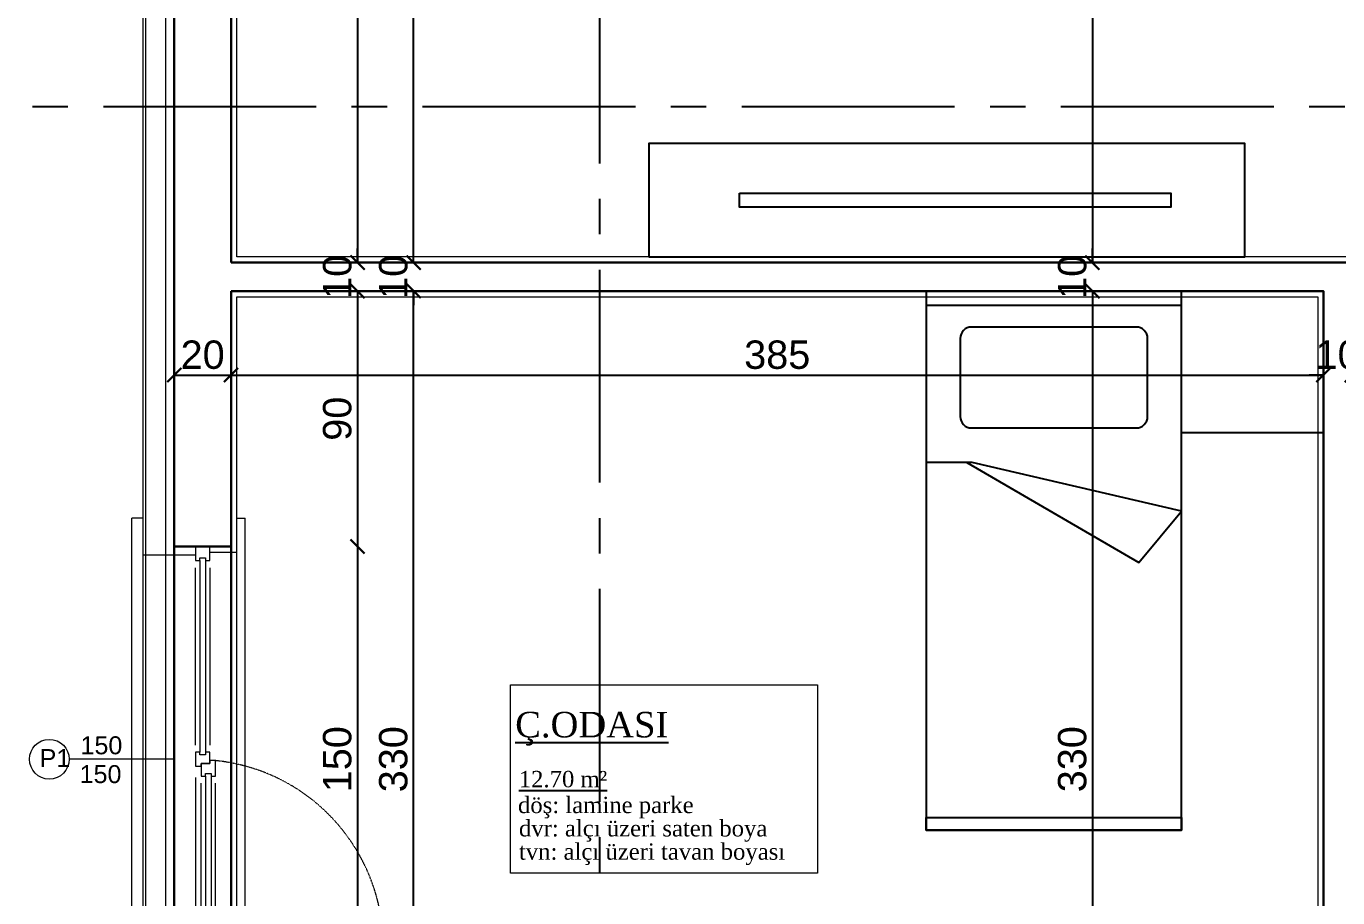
# Model space of a CAD drawing. Header units: millimetres. Extents: x 2778 to 13672, y 1832 to 5175.
# Drawn here: x 3099.4 to 3561.6, y 4131.4 to 4438.6 of the extents above; entities that cross this region are included whole.
import ezdxf

# ---------------------------------------------------------------- set-up
doc = ezdxf.new("R2010")
doc.units = ezdxf.units.MM
for name, pattern in [('CENTER2', [112.5, 75, -12.5, 12.5, -12.5]), ('DASHDOT2', [12.7, 6.35, -3.175, 0, -3.175]), ('DOTX2', [0.5, 0, -0.5])]:
    doc.linetypes.add(name, pattern=pattern)
doc.layers.add('7-DCR-FRN', color=8, linetype='Continuous')
doc.layers.add('Yazi', color=7, linetype='Continuous')
for name, color, linetype, lineweight in [('aks', 251, 'DASHDOT2', 35), ('duvar', 232, 'Continuous', 30), ('görünüş', 201, 'Continuous', 18), ('ince', 37, 'Continuous', 0), ('iz', 1, 'DOTX2', 20), ('pencere', 4, 'Continuous', 18), ('sıva dış', 30, 'Continuous', 9), ('sıva iç', 21, 'Continuous', 0), ('yalıtım', 107, 'Continuous', 0), ('yazı', 11, 'Continuous', 20), ('ÖLÇÜ İÇ', 7, 'Continuous', 9)]:
    doc.layers.add(name, color=color, linetype=linetype, lineweight=lineweight)
doc.styles.get("Standard").update_dxf_attribs({"font": 'arial.ttf'})
doc.styles.add('Times roman', font='times.ttf')
doc.dimstyles.new('zulay iç ölçü', dxfattribs={"dimtxt": 10, "dimasz": 5, "dimexe": 0.18, "dimexo": 0, "dimgap": 2, "dimtad": 3, "dimdec": 0, "dimzin": 0, "dimdsep": 46, "dimtxsty": 'Standard', "dimblk": 'ARCHTICK', "dimcen": 0.09, "dimse1": 1, "dimse2": 1, "dimadec": 0, "dimazin": 0, "dimtfac": 1, "dimtdec": 0, "dimtix": 1, "dimtofl": 0, "dimtmove": 0, "dimatfit": 3, "dimldrblk": 'ARCHTICK', "dimfxl": 1, "dimtolj": 1, "dimtzin": 0, "dimarcsym": 0})

# ---------------------------------------------------------------- blocks, each defined once
blk = doc.blocks.new('G')
at = {"layer": 'duvar'}
for p, q in [((1059585.28, -406613.31), (1059605.28, -406613.31)), ((1059585.28, -406763.31), (1059605.28, -406763.31))]:
    blk.add_line(p, q, dxfattribs=at)
at = {"layer": 'görünüş'}
for p, q in [((1059574.08, -406603.31), (1059570.28, -406603.31)), ((1059570.28, -406773.31), (1059570.28, -406603.31)), ((1059607.28, -406603.31), (1059610.28, -406603.31)), ((1059610.28, -406773.31), (1059610.28, -406603.31)), ((1059574.08, -406773.31), (1059570.28, -406773.31)), ((1059607.28, -406773.31), (1059610.28, -406773.31))]:
    blk.add_line(p, q, dxfattribs=at)
at = {"layer": 'ince'}
for p, q in [((1059592.78, -406683.31), (1059592.78, -406620.81)), ((1059597.78, -406620.81), (1059597.78, -406683.31)), ((1059592.78, -406694.81), (1059592.78, -406755.81)), ((1059594.78, -406752.31), (1059594.78, -406696.8)), ((1059599.78, -406752.31), (1059599.78, -406696.8))]:
    blk.add_line(p, q, dxfattribs=at)
for points in [[(1059594.28, -406618.31), (1059594.28, -406685.81)], [(1059596.28, -406618.31), (1059596.28, -406685.81)], [(1059596.28, -406694.3), (1059596.28, -406754.81)], [(1059598.28, -406694.3), (1059598.28, -406754.81)]]:
    blk.add_lwpolyline(points, dxfattribs=at)
at = {"layer": 'iz', "ltscale": 0.1}
for p, q in [((1059585.28, -406763.31), (1059585.28, -406613.31)), ((1059605.28, -406613.31), (1059605.28, -406763.31)), ((1059599.81, -406760.28), (1059658.67, -406760.28))]:
    blk.add_line(p, q, dxfattribs=at)
blk.add_arc((1059593.1, -406754.3), 65.84, 354.7896, 84.1769, dxfattribs=at)
at = {"layer": 'pencere'}
for points in [[(1059592.78, -406613.31), (1059592.78, -406618.31), (1059592.78, -406618.31), (1059594.28, -406618.31), (1059594.28, -406617.31), (1059596.28, -406617.31), (1059596.28, -406618.31), (1059597.78, -406618.31), (1059597.78, -406618.31), (1059597.78, -406613.31)], [(1059596.28, -406685.81), (1059596.28, -406686.81), (1059594.28, -406686.81), (1059594.28, -406685.81), (1059592.78, -406685.81), (1059592.78, -406690.81), (1059594.78, -406690.81), (1059594.78, -406689.81), (1059597.78, -406689.81), (1059597.78, -406685.81), (1059596.28, -406685.81)], [(1059592.78, -406763.31), (1059592.78, -406758.31), (1059594.78, -406758.31), (1059594.78, -406759.31), (1059597.78, -406759.31), (1059597.78, -406763.31)]]:
    blk.add_lwpolyline(points, dxfattribs=at)
for points in [[(1059597.78, -406688.81), (1059597.78, -406689.81), (1059594.78, -406689.81), (1059594.78, -406694.3), (1059596.28, -406694.3), (1059596.28, -406693.3), (1059598.28, -406693.3), (1059598.28, -406694.3), (1059599.78, -406694.3), (1059599.78, -406688.81)], [(1059597.78, -406760.31), (1059597.78, -406759.31), (1059594.78, -406759.31), (1059594.78, -406754.81), (1059596.28, -406754.81), (1059596.28, -406755.81), (1059598.28, -406755.81), (1059598.28, -406754.81), (1059599.78, -406754.81), (1059599.78, -406760.31)]]:
    blk.add_lwpolyline(points, close=True, dxfattribs=at)
at = {"layer": 'sıva dış'}
for p, q in [((1059574.28, -406616.31), (1059592.78, -406616.31)), ((1059574.28, -406760.31), (1059592.78, -406760.31))]:
    blk.add_line(p, q, dxfattribs=at)
at = {"layer": 'sıva iç'}
for p, q in [((1059597.78, -406615.31), (1059607.28, -406615.31)), ((1059597.78, -406761.31), (1059607.28, -406761.31))]:
    blk.add_line(p, q, dxfattribs=at)
at = {"layer": 'yazı'}
blk.add_line((1059585.28, -406688.31), (1059548.23, -406688.31), dxfattribs=at)
blk.add_circle((1059541.23, -406688.31), 7, dxfattribs=at)
for s, p in [('150', (1059552.23, -406686.57)), ('P1', (1059537.82, -406691.08)), ('150', (1059551.91, -406696.73))]:
    blk.add_text(s, height=6.328, dxfattribs=at).set_placement(p)
blk = doc.blocks.new('*U29')
at = {"layer": '7-DCR-FRN'}
blk.add_lwpolyline([(0, 0), (210, 0), (210, 40), (0, 40)], close=True, dxfattribs=at)
blk.add_lwpolyline([(32, 22.5), (184, 22.5), (184, 17.5), (32, 17.5), (32, 22.5)], dxfattribs=at)
blk = doc.blocks.new('*U41')
at = {"layer": '7-DCR-FRN'}
blk.add_line((30.69, 34.62), (45, 34.62), dxfattribs=at)
for points in [[(-45, 95), (-95, 95), (-95, 45), (-45, 45)], [(45, 95), (45, 90), (-45, 90), (-45, 95)], [(-45, 95), (45, 95), (45, -95), (-45, -95)], [(-45, 95), (45, 95), (45, -95), (-45, -95)], [(45, -95), (45, -90.5), (-45, -90.5), (-45, -95)]]:
    blk.add_lwpolyline(points, close=True, dxfattribs=at)
blk.add_lwpolyline([(-33.02, 78.3, -0.414214), (-29.02, 82.3), (29.02, 82.3, -0.414214), (33.02, 78.3), (33.02, 50.74, -0.414214), (29.02, 46.74), (-29.02, 46.74, -0.414214), (-33.02, 50.74)], format="xyb", close=True, dxfattribs=at)
blk.add_lwpolyline([(30.69, 34.62), (-30, -0.62), (-45, 17.38), (28.74, 34.62), (30.69, 34.62)], dxfattribs=at)
blk = doc.blocks.new('_ArchTick')
at = {"color": 0, "linetype": 'ByBlock', "const_width": 0.15}
blk.add_lwpolyline([(-0.5, -0.5), (0.5, 0.5)], dxfattribs=at)
blk = doc.blocks.new('*D1949')
at = {"layer": 'Defpoints', "color": 0, "transparency": 16777216}
for p in [(3216.15, 4725.23), (3216.15, 4355.23), (3216.15, 4355.23)]:
    blk.add_point(p, dxfattribs=at)
at = {"layer": 'ÖLÇÜ İÇ', "color": 0, "lineweight": -2, "transparency": 16777216}
blk.add_line((3216.15, 4725.23), (3216.15, 4355.23), dxfattribs=at)
at = {"layer": 'ÖLÇÜ İÇ', "color": 0, "lineweight": -2, "transparency": 16777216, "xscale": 5, "yscale": 5, "zscale": 5}
for p, rotation in [((3216.15, 4725.23), 90), ((3216.15, 4355.23), 270)]:
    blk.add_blockref('_ArchTick', p, dxfattribs=dict(at, rotation=rotation))
at = {"layer": 'ÖLÇÜ İÇ', "color": 0, "transparency": 16777216, "insert": (3209.04, 4540.23), "char_height": 10, "attachment_point": 5, "rotation": 90}
blk.add_mtext('\\A1;370', dxfattribs=at)
blk = doc.blocks.new('*D1950')
at = {"layer": 'Defpoints', "color": 0, "transparency": 16777216}
for p in [(3216.15, 4355.23), (3216.15, 4345.23), (3216.15, 4345.23)]:
    blk.add_point(p, dxfattribs=at)
at = {"layer": 'ÖLÇÜ İÇ', "color": 0, "lineweight": -2, "transparency": 16777216}
for p, q in [((3216.15, 4355.23), (3216.15, 4360.23)), ((3216.15, 4345.23), (3216.15, 4340.23))]:
    blk.add_line(p, q, dxfattribs=at)
at = {"layer": 'ÖLÇÜ İÇ', "color": 0, "lineweight": -2, "transparency": 16777216, "xscale": 5, "yscale": 5, "zscale": 5}
for p, rotation in [((3216.15, 4355.23), 270), ((3216.15, 4345.23), 90)]:
    blk.add_blockref('_ArchTick', p, dxfattribs=dict(at, rotation=rotation))
at = {"layer": 'ÖLÇÜ İÇ', "color": 0, "transparency": 16777216, "insert": (3209.05, 4350.23), "char_height": 10, "attachment_point": 5, "rotation": 90}
blk.add_mtext('\\A1;10', dxfattribs=at)
blk = doc.blocks.new('*D1951')
at = {"layer": 'Defpoints', "color": 0, "transparency": 16777216}
for p in [(3216.15, 4345.23), (3171.58, 4255.23), (3216.15, 4255.23)]:
    blk.add_point(p, dxfattribs=at)
at = {"layer": 'ÖLÇÜ İÇ', "color": 0, "lineweight": -2, "transparency": 16777216}
blk.add_line((3216.15, 4345.23), (3216.15, 4255.23), dxfattribs=at)
at = {"layer": 'ÖLÇÜ İÇ', "color": 0, "lineweight": -2, "transparency": 16777216, "xscale": 5, "yscale": 5, "zscale": 5}
for p, rotation in [((3216.15, 4345.23), 90), ((3216.15, 4255.23), 270)]:
    blk.add_blockref('_ArchTick', p, dxfattribs=dict(at, rotation=rotation))
at = {"layer": 'ÖLÇÜ İÇ', "color": 0, "transparency": 16777216, "insert": (3209.05, 4300.23), "char_height": 10, "attachment_point": 5, "rotation": 90}
blk.add_mtext('\\A1;90', dxfattribs=at)
blk = doc.blocks.new('*D1952')
at = {"layer": 'Defpoints', "color": 0, "transparency": 16777216}
for p in [(3171.58, 4255.23), (3171.58, 4105.23), (3216.15, 4105.23)]:
    blk.add_point(p, dxfattribs=at)
at = {"layer": 'ÖLÇÜ İÇ', "color": 0, "lineweight": -2, "transparency": 16777216}
blk.add_line((3216.15, 4255.23), (3216.15, 4105.23), dxfattribs=at)
at = {"layer": 'ÖLÇÜ İÇ', "color": 0, "lineweight": -2, "transparency": 16777216, "xscale": 5, "yscale": 5, "zscale": 5}
for p, rotation in [((3216.15, 4255.23), 90), ((3216.15, 4105.23), 270)]:
    blk.add_blockref('_ArchTick', p, dxfattribs=dict(at, rotation=rotation))
at = {"layer": 'ÖLÇÜ İÇ', "color": 0, "transparency": 16777216, "insert": (3209.05, 4180.23), "char_height": 10, "attachment_point": 5, "rotation": 90}
blk.add_mtext('\\A1;150', dxfattribs=at)
blk = doc.blocks.new('*D1962')
at = {"layer": 'Defpoints', "color": 0, "transparency": 16777216}
for p in [(3235.91, 4345.23), (3235.91, 4345.23), (3235.91, 4015.23)]:
    blk.add_point(p, dxfattribs=at)
at = {"layer": 'ÖLÇÜ İÇ', "color": 0, "lineweight": -2, "transparency": 16777216}
blk.add_line((3235.91, 4015.23), (3235.91, 4345.23), dxfattribs=at)
at = {"layer": 'ÖLÇÜ İÇ', "color": 0, "lineweight": -2, "transparency": 16777216, "xscale": 5, "yscale": 5, "zscale": 5}
for p, rotation in [((3235.91, 4345.23), 90), ((3235.91, 4015.23), 270)]:
    blk.add_blockref('_ArchTick', p, dxfattribs=dict(at, rotation=rotation))
at = {"layer": 'ÖLÇÜ İÇ', "color": 0, "transparency": 16777216, "insert": (3228.8, 4180.23), "char_height": 10, "attachment_point": 5, "rotation": 90}
blk.add_mtext('\\A1;330', dxfattribs=at)
blk = doc.blocks.new('*D1963')
at = {"layer": 'Defpoints', "color": 0, "transparency": 16777216}
for p in [(3235.91, 4355.23), (3235.91, 4355.23), (3235.91, 4345.23)]:
    blk.add_point(p, dxfattribs=at)
at = {"layer": 'ÖLÇÜ İÇ', "color": 0, "lineweight": -2, "transparency": 16777216}
for p, q in [((3235.91, 4355.23), (3235.91, 4360.23)), ((3235.91, 4345.23), (3235.91, 4340.23))]:
    blk.add_line(p, q, dxfattribs=at)
at = {"layer": 'ÖLÇÜ İÇ', "color": 0, "lineweight": -2, "transparency": 16777216, "xscale": 5, "yscale": 5, "zscale": 5}
for p, rotation in [((3235.91, 4355.23), 270), ((3235.91, 4345.23), 90)]:
    blk.add_blockref('_ArchTick', p, dxfattribs=dict(at, rotation=rotation))
at = {"layer": 'ÖLÇÜ İÇ', "color": 0, "transparency": 16777216, "insert": (3228.8, 4350.23), "char_height": 10, "attachment_point": 5, "rotation": 90}
blk.add_mtext('\\A1;10', dxfattribs=at)
blk = doc.blocks.new('*D1964')
at = {"layer": 'Defpoints', "color": 0, "transparency": 16777216}
for p in [(3235.91, 4725.23), (3235.91, 4725.23), (3235.91, 4355.23)]:
    blk.add_point(p, dxfattribs=at)
at = {"layer": 'ÖLÇÜ İÇ', "color": 0, "lineweight": -2, "transparency": 16777216}
blk.add_line((3235.91, 4355.23), (3235.91, 4725.23), dxfattribs=at)
at = {"layer": 'ÖLÇÜ İÇ', "color": 0, "lineweight": -2, "transparency": 16777216, "xscale": 5, "yscale": 5, "zscale": 5}
for p, rotation in [((3235.91, 4725.23), 90), ((3235.91, 4355.23), 270)]:
    blk.add_blockref('_ArchTick', p, dxfattribs=dict(at, rotation=rotation))
at = {"layer": 'ÖLÇÜ İÇ', "color": 0, "transparency": 16777216, "insert": (3228.8, 4540.23), "char_height": 10, "attachment_point": 5, "rotation": 90}
blk.add_mtext('\\A1;370', dxfattribs=at)
blk = doc.blocks.new('*D2047')
at = {"layer": 'Defpoints', "color": 0, "transparency": 16777216}
for p in [(3475.18, 4725.23), (3475.18, 4355.23), (3475.18, 4355.23)]:
    blk.add_point(p, dxfattribs=at)
at = {"layer": 'ÖLÇÜ İÇ', "color": 0, "lineweight": -2, "transparency": 16777216}
blk.add_line((3475.18, 4725.23), (3475.18, 4355.23), dxfattribs=at)
at = {"layer": 'ÖLÇÜ İÇ', "color": 0, "lineweight": -2, "transparency": 16777216, "xscale": 5, "yscale": 5, "zscale": 5}
for p, rotation in [((3475.18, 4725.23), 90), ((3475.18, 4355.23), 270)]:
    blk.add_blockref('_ArchTick', p, dxfattribs=dict(at, rotation=rotation))
at = {"layer": 'ÖLÇÜ İÇ', "color": 0, "transparency": 16777216, "insert": (3468.08, 4540.23), "char_height": 10, "attachment_point": 5, "rotation": 90}
blk.add_mtext('\\A1;370', dxfattribs=at)
blk = doc.blocks.new('*D2048')
at = {"layer": 'Defpoints', "color": 0, "transparency": 16777216}
for p in [(3475.18, 4355.23), (3475.18, 4345.23), (3475.18, 4345.23)]:
    blk.add_point(p, dxfattribs=at)
at = {"layer": 'ÖLÇÜ İÇ', "color": 0, "lineweight": -2, "transparency": 16777216}
for p, q in [((3475.18, 4355.23), (3475.18, 4360.23)), ((3475.18, 4345.23), (3475.18, 4340.23))]:
    blk.add_line(p, q, dxfattribs=at)
at = {"layer": 'ÖLÇÜ İÇ', "color": 0, "lineweight": -2, "transparency": 16777216, "xscale": 5, "yscale": 5, "zscale": 5}
for p, rotation in [((3475.18, 4355.23), 270), ((3475.18, 4345.23), 90)]:
    blk.add_blockref('_ArchTick', p, dxfattribs=dict(at, rotation=rotation))
at = {"layer": 'ÖLÇÜ İÇ', "color": 0, "transparency": 16777216, "insert": (3468.08, 4350.23), "char_height": 10, "attachment_point": 5, "rotation": 90}
blk.add_mtext('\\A1;10', dxfattribs=at)
blk = doc.blocks.new('*D2049')
at = {"layer": 'Defpoints', "color": 0, "transparency": 16777216}
for p in [(3475.18, 4345.23), (3475.18, 4015.23), (3475.18, 4015.23)]:
    blk.add_point(p, dxfattribs=at)
at = {"layer": 'ÖLÇÜ İÇ', "color": 0, "lineweight": -2, "transparency": 16777216}
blk.add_line((3475.18, 4345.23), (3475.18, 4015.23), dxfattribs=at)
at = {"layer": 'ÖLÇÜ İÇ', "color": 0, "lineweight": -2, "transparency": 16777216, "xscale": 5, "yscale": 5, "zscale": 5}
for p, rotation in [((3475.18, 4345.23), 90), ((3475.18, 4015.23), 270)]:
    blk.add_blockref('_ArchTick', p, dxfattribs=dict(at, rotation=rotation))
at = {"layer": 'ÖLÇÜ İÇ', "color": 0, "transparency": 16777216, "insert": (3468.08, 4180.23), "char_height": 10, "attachment_point": 5, "rotation": 90}
blk.add_mtext('\\A1;330', dxfattribs=at)
blk = doc.blocks.new('*D2087')
at = {"layer": 'Defpoints', "color": 0, "transparency": 16777216}
for p in [(3151.58, 4315.62), (3171.58, 4315.62), (3171.58, 4315.62)]:
    blk.add_point(p, dxfattribs=at)
at = {"layer": 'ÖLÇÜ İÇ', "color": 0, "lineweight": -2, "transparency": 16777216}
blk.add_line((3151.58, 4315.62), (3171.58, 4315.62), dxfattribs=at)
at = {"layer": 'ÖLÇÜ İÇ', "color": 0, "lineweight": -2, "transparency": 16777216, "xscale": 5, "yscale": 5, "zscale": 5, "rotation": 180}
blk.add_blockref('_ArchTick', (3151.58, 4315.62), dxfattribs=at)
at = {"layer": 'ÖLÇÜ İÇ', "color": 0, "lineweight": -2, "transparency": 16777216, "xscale": 5, "yscale": 5, "zscale": 5}
blk.add_blockref('_ArchTick', (3171.58, 4315.62), dxfattribs=at)
at = {"layer": 'ÖLÇÜ İÇ', "color": 0, "transparency": 16777216, "insert": (3161.58, 4322.73), "char_height": 10, "attachment_point": 5}
blk.add_mtext('\\A1;20', dxfattribs=at)
blk = doc.blocks.new('*D2088')
at = {"layer": 'Defpoints', "color": 0, "transparency": 16777216}
for p in [(3171.58, 4315.62), (3556.58, 4315.62), (3556.58, 4315.62)]:
    blk.add_point(p, dxfattribs=at)
at = {"layer": 'ÖLÇÜ İÇ', "color": 0, "lineweight": -2, "transparency": 16777216}
blk.add_line((3171.58, 4315.62), (3556.58, 4315.62), dxfattribs=at)
at = {"layer": 'ÖLÇÜ İÇ', "color": 0, "lineweight": -2, "transparency": 16777216, "xscale": 5, "yscale": 5, "zscale": 5, "rotation": 180}
blk.add_blockref('_ArchTick', (3171.58, 4315.62), dxfattribs=at)
at = {"layer": 'ÖLÇÜ İÇ', "color": 0, "lineweight": -2, "transparency": 16777216, "xscale": 5, "yscale": 5, "zscale": 5}
blk.add_blockref('_ArchTick', (3556.58, 4315.62), dxfattribs=at)
at = {"layer": 'ÖLÇÜ İÇ', "color": 0, "transparency": 16777216, "insert": (3364.08, 4322.73), "char_height": 10, "attachment_point": 5}
blk.add_mtext('\\A1;385', dxfattribs=at)
blk = doc.blocks.new('*D2089')
at = {"layer": 'Defpoints', "color": 0, "transparency": 16777216}
for p in [(3556.58, 4315.62), (3566.58, 4315.62), (3566.58, 4315.62)]:
    blk.add_point(p, dxfattribs=at)
at = {"layer": 'ÖLÇÜ İÇ', "color": 0, "lineweight": -2, "transparency": 16777216}
for p, q in [((3556.58, 4315.62), (3551.58, 4315.62)), ((3566.58, 4315.62), (3571.58, 4315.62))]:
    blk.add_line(p, q, dxfattribs=at)
at = {"layer": 'ÖLÇÜ İÇ', "color": 0, "lineweight": -2, "transparency": 16777216, "xscale": 5, "yscale": 5, "zscale": 5}
blk.add_blockref('_ArchTick', (3556.58, 4315.62), dxfattribs=at)
at = {"layer": 'ÖLÇÜ İÇ', "color": 0, "lineweight": -2, "transparency": 16777216, "xscale": 5, "yscale": 5, "zscale": 5, "rotation": 180}
blk.add_blockref('_ArchTick', (3566.58, 4315.62), dxfattribs=at)
at = {"layer": 'ÖLÇÜ İÇ', "color": 0, "transparency": 16777216, "insert": (3561.58, 4322.73), "char_height": 10, "attachment_point": 5}
blk.add_mtext('\\A1;10', dxfattribs=at)

msp = doc.modelspace()

# ---------------------------------------------------------------- linework, layer by layer
at = {"layer": 'aks', "color": 251, "linetype": 'CENTER2', "lineweight": -3}
for points in [[(3151.58, 2140.23), (3151.58, 5100.23)], [(3301.58, 2140.23), (3301.58, 5100.23)], [(2901.58, 4410.23), (8131.58, 4410.23)]]:
    msp.add_lwpolyline(points, dxfattribs=at)
at = {"layer": 'duvar', "lineweight": 30}
for p, q in [((3151.58, 4445.23), (3151.58, 4015.23)), ((3171.58, 4445.23), (3171.58, 4355.23)), ((3566.58, 4355.23), (3171.58, 4355.23)), ((3171.58, 4345.23), (3171.58, 4015.23)), ((3556.58, 4345.23), (3171.58, 4345.23)), ((3556.58, 4015.23), (3556.58, 4345.23))]:
    msp.add_line(p, q, dxfattribs=at)
at = {"layer": 'sıva dış'}
msp.add_line((3148.58, 2562.23), (3148.58, 4748.23), dxfattribs=at)
at = {"layer": 'sıva iç'}
for points in [[(3173.58, 4723.23), (3674.58, 4723.23), (3674.58, 4538.23), (3689.58, 4538.23), (3689.58, 4247.23), (3568.58, 4247.23), (3568.58, 4357.23), (3173.58, 4357.23), (3173.58, 4443.23), (3178.58, 4443.23), (3178.58, 4597.23), (3173.58, 4597.23)], [(3173.58, 4343.23), (3554.58, 4343.23), (3554.58, 4017.23), (3173.58, 4017.23)]]:
    msp.add_lwpolyline(points, close=True, dxfattribs=at)
at = {"layer": 'yalıtım'}
for p, q in [((3140.58, 2554.23), (3140.58, 4756.23)), ((3141.58, 2555.23), (3141.58, 4755.23))]:
    msp.add_line(p, q, dxfattribs=at)
at = {"layer": 'yazı'}
msp.add_lwpolyline([(3270.03, 4140.07), (3270.03, 4206.5), (3378.26, 4206.5), (3378.26, 4140.07)], close=True, dxfattribs=at)

# ---------------------------------------------------------------- block references
at = {"xscale": -1}
msp.add_blockref('*U41', (3461.58, 4250.23), dxfattribs=at)
at = {"layer": '7-DCR-FRN'}
msp.add_blockref('*U29', (3318.84, 4357.23), dxfattribs=at)
at = {"layer": 'ÖLÇÜ İÇ'}
msp.add_blockref('G', (-1056433.7, 410868.54), dxfattribs=at)

# ---------------------------------------------------------------- texts
at = {"layer": 'Yazi', "style": 'Times roman'}
for s, height, p in [('%%UÇ.ODASI', 8.996, (3271.73, 4187.93)), ('%%U12.70 m²', 5.7665, (3272.98, 4170.34))]:
    msp.add_text(s, height=height, dxfattribs=at).set_placement(p)
at = {"layer": 'yazı', "style": 'Times roman'}
for s, p in [('döş: lamine parke', (3272.71, 4161.23)), ('dvr: alçı üzeri saten boya', (3273.05, 4153.01)), ('tvn: alçı üzeri tavan boyası', (3273.05, 4144.81))]:
    msp.add_text(s, height=5.7665, dxfattribs=at).set_placement(p)

# ---------------------------------------------------------------- dimensions: what is measured, and where the dimension line sits
at = {"layer": 'ÖLÇÜ İÇ'}
for base, p1, p2, picture, middle in [((3216.15, 4355.23), (3216.15, 4725.23), (3216.15, 4355.23), '*D1949', (3209.04, 4540.23)), ((3235.91, 4725.23), (3235.91, 4355.23), (3235.91, 4725.23), '*D1964', (3228.8, 4540.23)), ((3475.18, 4355.23), (3475.18, 4725.23), (3475.18, 4355.23), '*D2047', (3468.08, 4540.23)), ((3216.15, 4345.23), (3216.15, 4355.23), (3216.15, 4345.23), '*D1950', (3209.05, 4350.23)), ((3235.91, 4355.23), (3235.91, 4345.23), (3235.91, 4355.23), '*D1963', (3228.8, 4350.23)), ((3475.18, 4345.23), (3475.18, 4355.23), (3475.18, 4345.23), '*D2048', (3468.08, 4350.23)), ((3216.15, 4255.23), (3216.15, 4345.23), (3171.58, 4255.23), '*D1951', (3209.05, 4300.23)), ((3235.91, 4345.23), (3235.91, 4015.23), (3235.91, 4345.23), '*D1962', (3228.8, 4180.23)), ((3475.18, 4015.23), (3475.18, 4345.23), (3475.18, 4015.23), '*D2049', (3468.08, 4180.23)), ((3216.15, 4105.23), (3171.58, 4255.23), (3171.58, 4105.23), '*D1952', (3209.05, 4180.23))]:
    dim = msp.add_linear_dim(base=base, p1=p1, p2=p2, angle=270, dimstyle='zulay iç ölçü', override={"dimtmove": 1}, dxfattribs=at)
    dim.commit()
    dim.dimension.update_dxf_attribs({"geometry": picture, "text_midpoint": middle})
dim = msp.add_linear_dim(base=(3171.58, 4315.62), p1=(3151.58, 4315.62), p2=(3171.58, 4315.62), dimstyle='zulay iç ölçü', dxfattribs=at)
dim.commit()
dim.dimension.update_dxf_attribs({"geometry": '*D2087', "text_midpoint": (3161.58, 4322.73)})
for base, p1, p2, picture, middle in [((3556.58, 4315.62), (3171.58, 4315.62), (3556.58, 4315.62), '*D2088', (3364.08, 4322.73)), ((3566.58, 4315.62), (3556.58, 4315.62), (3566.58, 4315.62), '*D2089', (3561.58, 4322.73))]:
    dim = msp.add_linear_dim(base=base, p1=p1, p2=p2, dimstyle='zulay iç ölçü', override={"dimtmove": 1}, dxfattribs=at)
    dim.commit()
    dim.dimension.update_dxf_attribs({"geometry": picture, "text_midpoint": middle})

doc.saveas('drawing.dxf')
